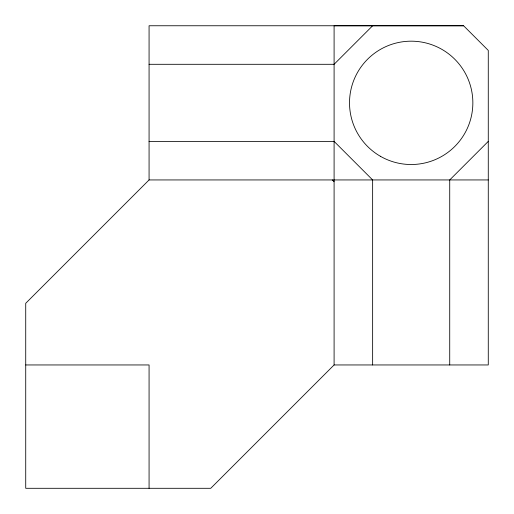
<?xml version="1.0" encoding="UTF-8"?>
<svg xmlns="http://www.w3.org/2000/svg" width="514" height="514" viewBox="0 0 514 514"><rect width="100%" height="100%" fill="white"/><g stroke="black" fill="none" stroke-linecap="round" stroke-linejoin="round"><path stroke-width="0.77" d="M488.274 179.939L149.073 179.939L25.726 303.286L25.726 488.3L210.746 488.3L334.094 364.953L334.094 25.758L463.602 25.758L488.274 50.423L488.274 364.953L334.094 364.953M372.637 25.758L334.094 64.301L149.073 64.301M488.274 141.395L449.724 179.939L449.724 364.953M463.602 25.758L149.073 25.758L149.073 179.939M149.073 141.395L334.094 141.395L372.637 179.939L372.637 364.953M25.726 364.953L149.073 364.953L149.073 488.3M332.307 179.939L334.094 181.725M380.347 156.256A61.674 61.674 0 0 0 472.854 102.845A61.674 61.674 0 0 0 380.347 49.44A61.674 61.674 0 0 0 380.347 156.256"/></g></svg>
